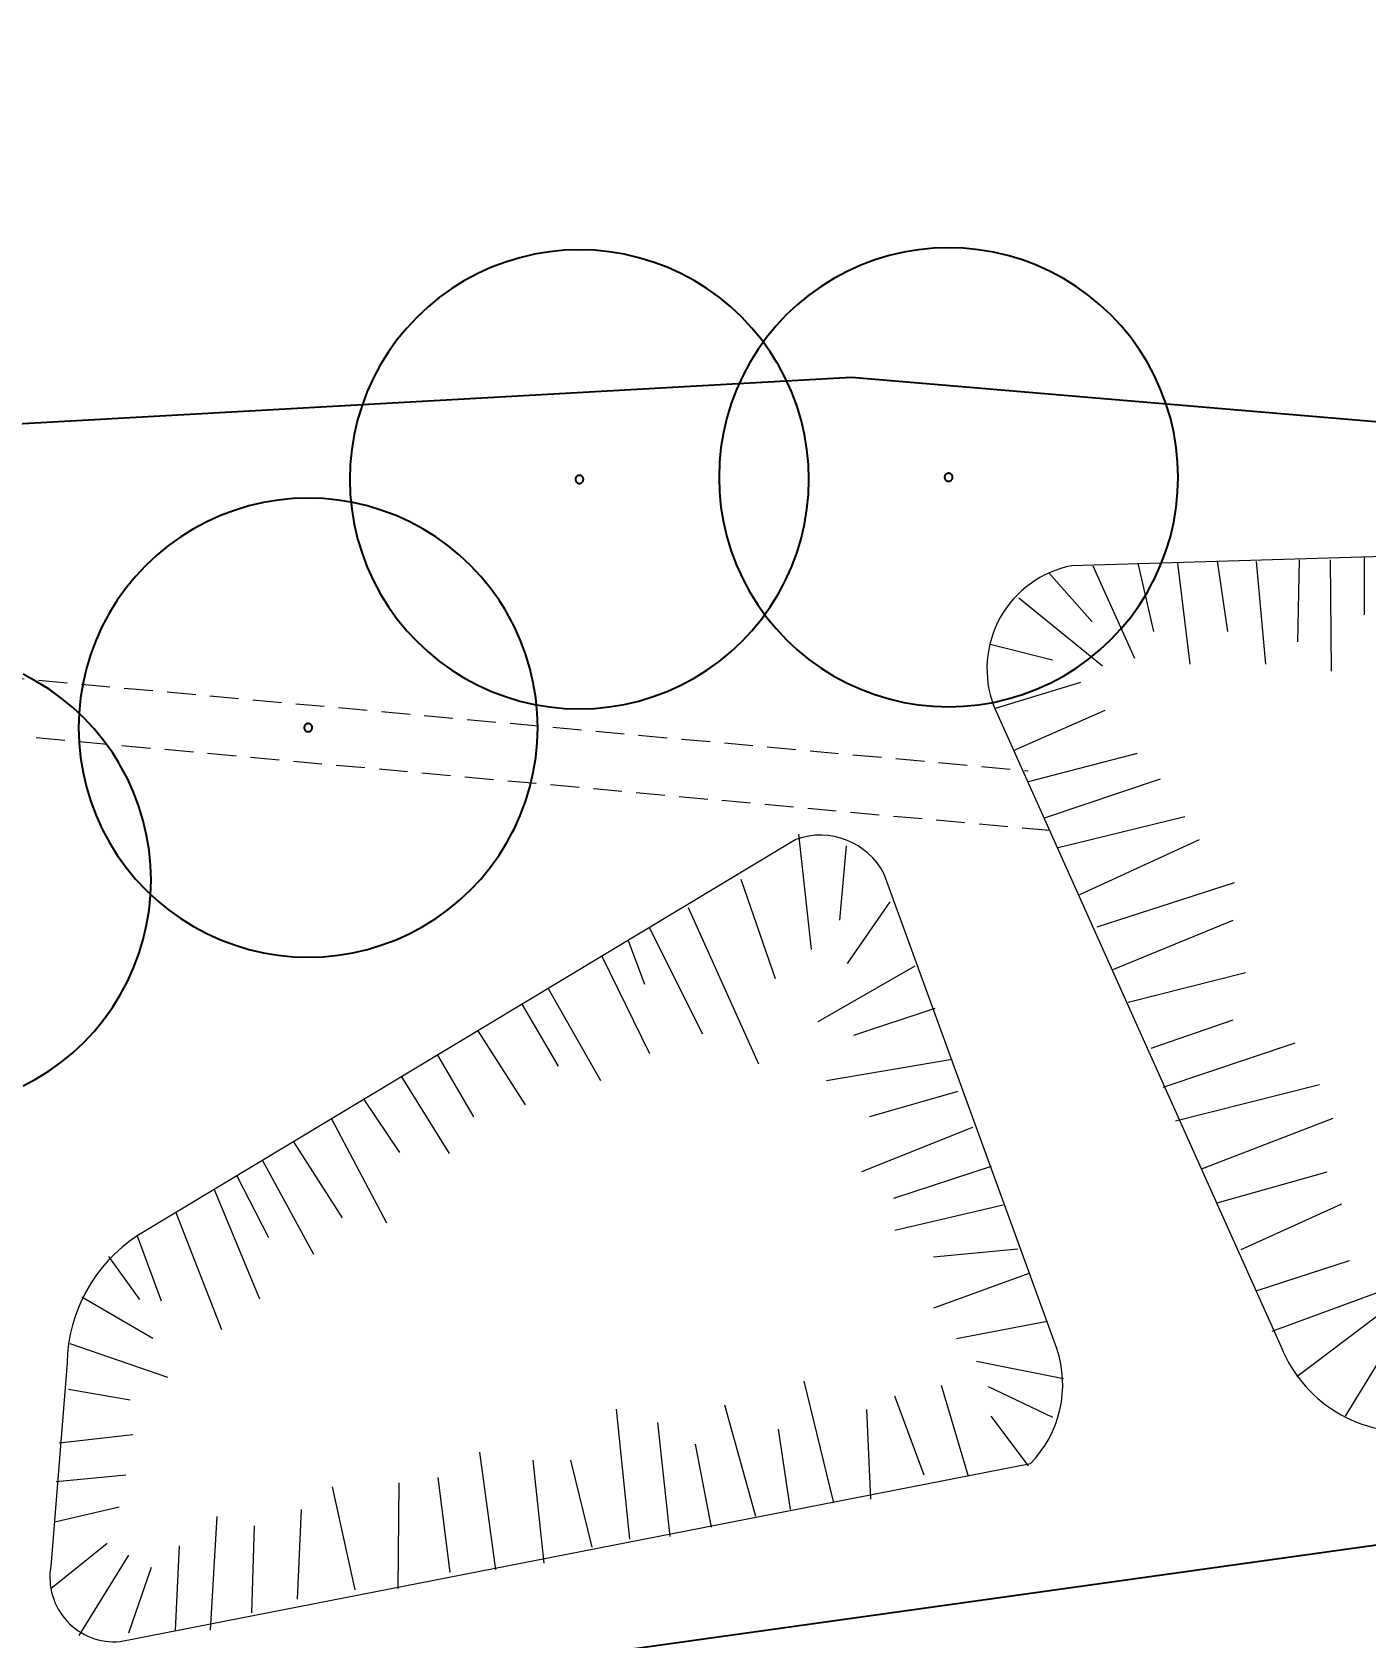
# Model space of a CAD drawing. Header units: inches. Extents: x -3368894 to 5148796, y 84 to 10864301.
# Drawn here: x 502705.18 to 502728.42, y 4346433.66 to 4346461.64 of the extents above; entities that cross this region are included whole.
import ezdxf

# ---------------------------------------------------------------- set-up
doc = ezdxf.new("R2010")
doc.units = ezdxf.units.IN
doc.header["$MEASUREMENT"] = 0
doc.linetypes.add('NASCOSTA', pattern=[0.375, 0.25, -0.125])
for name, color, linetype, lineweight in [('cm_campiture', 252, 'Continuous', 9), ('cm_quote', 174, 'Continuous', 0), ('cp_piattaforme volumi_linea', 4, 'Continuous', 25), ('cp_pozzette_linee', 142, 'Continuous', 9)]:
    doc.layers.add(name, color=color, linetype=linetype, lineweight=lineweight)
for name, color, linetype in [('cp_alberi_linea', 103, 'Continuous'), ('cp_recinzioni leggere_linea', 4, 'Continuous'), ('cp_vegetazione_linee', 34, 'Continuous')]:
    doc.layers.add(name, color=color, linetype=linetype)
doc.styles.get("Standard").update_dxf_attribs({"font": 'GOTHIC.TTF'})
doc.dimstyles.new('Quote 200', dxfattribs={"dimtxt": 0.5, "dimasz": 0.2, "dimexe": 1.25, "dimexo": 0.625, "dimgap": 0.2, "dimtad": 1, "dimzin": 1, "dimtxsty": 'Standard', "dimblk": 'ARCHTICK', "dimcen": 2.5, "dimse1": 1, "dimse2": 1, "dimazin": 0, "dimtfac": 1, "dimtmove": 0, "dimatfit": 3, "dimldrblk": 'NONE', "dimfxl": 1, "dimlwd": 0, "dimarcsym": 0})

# ---------------------------------------------------------------- blocks, each defined once
blk = doc.blocks.new('_ArchTick')
at = {"color": 0, "linetype": 'ByBlock', "const_width": 0.15}
blk.add_lwpolyline([(-0.5, -0.5), (0.5, 0.5)], dxfattribs=at)
blk = doc.blocks.new('*D263')
at = {"layer": 'cm_quote', "color": 0, "lineweight": 0, "transparency": 16777216}
for p, q in [((-3368891.703, 8689622.26), (-929594.242, 10864300.067)), ((-3368894.34, 8689619.909), (-3368891.703, 8689622.26))]:
    blk.add_line(p, q, dxfattribs=at)
at = {"layer": 'DEFPOINTS', "color": 0, "transparency": 16777216}
for p in [(-3368891.703, 8689622.26), (503231.569, 4346330.378), (503228.933, 4346328.028)]:
    blk.add_point(p, dxfattribs=at)
at = {"layer": 'cm_quote', "color": 0, "lineweight": 0, "transparency": 16777216, "xscale": 0.2, "yscale": 0.2, "zscale": 0.2}
for p, rotation in [((-3368891.703, 8689622.26), 41.71758129249201), ((-3368894.34, 8689619.909), 221.717581292492)]:
    blk.add_blockref('_ArchTick', p, dxfattribs=dict(at, rotation=rotation))
at = {"layer": 'cm_quote', "color": 0, "transparency": 16777216, "insert": (-929595.199, 10864299.865), "char_height": 0.5, "attachment_point": 5, "rotation": 41.7176}
blk.add_mtext('3,53', dxfattribs=at)
blk = doc.blocks.new('_None')

msp = doc.modelspace()

# ---------------------------------------------------------------- linework, layer by layer
at = {"layer": 'cm_campiture', "color": 253}
for points in [[(502723.668, 4346452.342), (502724.39, 4346450.734)], [(502724.45, 4346452.387), (502724.721, 4346451.2)], [(502725.142, 4346452.387), (502725.353, 4346450.629)], [(502725.834, 4346452.432), (502726.014, 4346451.2)], [(502726.511, 4346452.417), (502726.676, 4346450.629)], [(502727.263, 4346452.447), (502727.233, 4346451.02)], [(502727.804, 4346452.447), (502727.819, 4346450.509)], [(502728.391, 4346452.507), (502728.391, 4346451.486)], [(502722.901, 4346452.222), (502723.653, 4346451.365)], [(502722.375, 4346451.786), (502723.834, 4346450.599)], [(502721.879, 4346450.975), (502722.962, 4346450.704)], [(502721.969, 4346449.862), (502723.458, 4346450.313)], [(502722.286, 4346449.122), (502723.883, 4346449.826)], [(502722.545, 4346448.583), (502724.446, 4346449.075)], [(502722.826, 4346447.949), (502724.845, 4346448.63)], [(502723.061, 4346447.433), (502725.268, 4346447.973)], [(502723.437, 4346446.612), (502725.526, 4346447.574)], [(502723.742, 4346446.049), (502726.136, 4346446.823)], [(502724, 4346445.299), (502726.113, 4346446.167)], [(502724.282, 4346444.736), (502726.324, 4346445.252)], [(502720.914, 4346444.625), (502719.493, 4346444.159)], [(502724.681, 4346443.934), (502726.113, 4346444.427)], [(502724.892, 4346443.254), (502727.193, 4346444.028)], [(502721.217, 4346443.739), (502719.027, 4346443.367)], [(502725.104, 4346442.667), (502727.616, 4346443.301)], [(502721.311, 4346443.18), (502719.772, 4346442.738)], [(502721.567, 4346442.552), (502719.633, 4346441.783)], [(502725.578, 4346441.836), (502727.854, 4346442.716)], [(502721.893, 4346441.876), (502720.192, 4346441.317)], [(502725.832, 4346441.24), (502727.75, 4346441.778)], [(502722.103, 4346441.201), (502720.215, 4346440.758)], [(502726.252, 4346440.427), (502728.006, 4346441.222)], [(502706.514, 4346440.303), (502707.052, 4346439.556)], [(502722.36, 4346440.432), (502720.891, 4346440.292)], [(502726.531, 4346439.714), (502728.138, 4346440.237)], [(502722.569, 4346440.013), (502720.891, 4346439.407)], [(502726.793, 4346439.004), (502729.334, 4346439.938)], [(502706.048, 4346439.603), (502707.285, 4346438.88)], [(502722.872, 4346439.174), (502721.287, 4346438.872)], [(502727.218, 4346438.214), (502728.644, 4346439.287)], [(502728.071, 4346437.524), (502729.13, 4346439.258)], [(502705.837, 4346438.786), (502707.542, 4346438.203)], [(502723.152, 4346438.173), (502721.637, 4346438.476)], [(502705.814, 4346437.993), (502706.888, 4346437.806)], [(502719.147, 4346436.033), (502718.633, 4346438.133)], [(502721.497, 4346436.472), (502721.031, 4346438.056)], [(502722.966, 4346437.497), (502721.847, 4346438.033)], [(502717.792, 4346435.776), (502717.255, 4346437.713)], [(502720.728, 4346436.496), (502720.215, 4346437.87)], [(502715.598, 4346435.38), (502715.364, 4346437.643)], [(502716.298, 4346435.426), (502716.088, 4346437.41)], [(502719.796, 4346436.077), (502719.726, 4346437.637)], [(502722.546, 4346436.659), (502721.893, 4346437.521)], [(502705.651, 4346437.06), (502706.935, 4346437.2)], [(502718.4, 4346435.893), (502718.189, 4346437.293)], [(502713.263, 4346434.843), (502712.982, 4346436.896)], [(502717.022, 4346435.59), (502716.742, 4346437.036)], [(502714.103, 4346434.96), (502713.916, 4346436.756)], [(502714.944, 4346435.24), (502714.57, 4346436.756)], [(502705.604, 4346436.383), (502706.818, 4346436.5)], [(502710.811, 4346434.493), (502710.414, 4346436.29)], [(502711.558, 4346434.516), (502711.581, 4346436.36)], [(502712.469, 4346434.796), (502712.259, 4346436.453)], [(502705.58, 4346435.683), (502706.701, 4346435.94)], [(502708.289, 4346433.793), (502708.406, 4346435.776)], [(502709.807, 4346434.33), (502709.877, 4346435.893)], [(502709.013, 4346434.096), (502709.06, 4346435.613)], [(502705.51, 4346434.516), (502706.491, 4346435.31)], [(502707.682, 4346433.793), (502707.752, 4346435.263)], [(502706.001, 4346433.7), (502706.865, 4346435.1)], [(502706.865, 4346433.746), (502707.262, 4346434.89)]]:
    msp.add_lwpolyline(points, dxfattribs=at)
at = {"layer": 'cm_campiture', "color": 253, "ltscale": 0.5}
for points in [[(502718.538, 4346447.665), (502718.757, 4346445.657)], [(502719.368, 4346447.462), (502719.252, 4346446.167)], [(502717.534, 4346446.88), (502718.131, 4346445.148)], [(502716.616, 4346446.385), (502717.839, 4346443.664)], [(502720.126, 4346446.487), (502719.383, 4346445.41)], [(502715.569, 4346445.815), (502715.854, 4346445.052)], [(502715.932, 4346446.036), (502716.864, 4346444.188)], [(502715.109, 4346445.538), (502715.941, 4346443.844)], [(502720.562, 4346445.366), (502718.873, 4346444.392)], [(502714.173, 4346444.975), (502715.089, 4346443.375)], [(502713.717, 4346444.701), (502714.348, 4346443.621)], [(502712.947, 4346444.237), (502713.776, 4346442.946)], [(502712.244, 4346443.814), (502712.873, 4346442.738)], [(502711.618, 4346443.437), (502712.45, 4346442.1)], [(502710.96, 4346443.041), (502711.586, 4346442.115)], [(502710.401, 4346442.704), (502711.355, 4346440.89)], [(502709.737, 4346442.305), (502710.584, 4346440.978)], [(502709.194, 4346441.978), (502710.086, 4346440.348)], [(502708.752, 4346441.712), (502709.299, 4346440.636)], [(502708.354, 4346441.472), (502709.143, 4346439.565)], [(502707.689, 4346441.072), (502708.484, 4346439.033)], [(502707.01, 4346440.664), (502707.43, 4346439.531)]]:
    msp.add_lwpolyline(points, dxfattribs=at)
at = {"layer": 'cp_alberi_linea'}
for points in [[(502718.718, 4346453.849), (502718.71, 4346454.111), (502718.684, 4346454.371), (502718.641, 4346454.63), (502718.582, 4346454.884), (502718.506, 4346455.135), (502718.414, 4346455.38), (502718.306, 4346455.618), (502718.182, 4346455.849), (502718.154, 4346455.894), (502718.044, 4346456.072), (502717.892, 4346456.284), (502717.726, 4346456.487), (502717.547, 4346456.678), (502717.356, 4346456.857), (502717.153, 4346457.023), (502716.941, 4346457.175), (502716.718, 4346457.313), (502716.487, 4346457.437), (502716.249, 4346457.545), (502716.004, 4346457.637), (502715.754, 4346457.713), (502715.499, 4346457.772), (502715.24, 4346457.815), (502714.98, 4346457.841), (502714.718, 4346457.849), (502714.457, 4346457.841), (502714.196, 4346457.815), (502713.938, 4346457.772), (502713.683, 4346457.713), (502713.433, 4346457.637), (502713.188, 4346457.545), (502712.949, 4346457.437), (502712.718, 4346457.313), (502712.496, 4346457.175), (502712.283, 4346457.023), (502712.081, 4346456.857), (502711.89, 4346456.678), (502711.711, 4346456.487), (502711.545, 4346456.284), (502711.392, 4346456.072), (502711.254, 4346455.849), (502711.131, 4346455.618), (502711.023, 4346455.38), (502710.931, 4346455.135), (502710.855, 4346454.884), (502710.795, 4346454.63), (502710.752, 4346454.371), (502710.727, 4346454.111), (502710.718, 4346453.849), (502710.727, 4346453.588), (502710.752, 4346453.327), (502710.795, 4346453.069), (502710.855, 4346452.814), (502710.931, 4346452.563), (502711.023, 4346452.318), (502711.131, 4346452.08), (502711.254, 4346451.849), (502711.392, 4346451.627), (502711.545, 4346451.414), (502711.711, 4346451.212), (502711.89, 4346451.021), (502712.081, 4346450.842), (502712.283, 4346450.676), (502712.496, 4346450.523), (502712.718, 4346450.385), (502712.949, 4346450.262), (502713.188, 4346450.154), (502713.433, 4346450.062), (502713.683, 4346449.986), (502713.938, 4346449.926), (502714.196, 4346449.883), (502714.457, 4346449.858), (502714.718, 4346449.849), (502714.98, 4346449.858), (502715.24, 4346449.883), (502715.499, 4346449.926), (502715.754, 4346449.986), (502716.004, 4346450.062), (502716.249, 4346450.154), (502716.487, 4346450.262), (502716.718, 4346450.385), (502716.941, 4346450.523), (502717.153, 4346450.676), (502717.356, 4346450.842), (502717.547, 4346451.021), (502717.726, 4346451.212), (502717.892, 4346451.414), (502718.044, 4346451.627), (502718.182, 4346451.849), (502718.274, 4346452.02), (502718.306, 4346452.08), (502718.414, 4346452.318), (502718.506, 4346452.563), (502718.582, 4346452.814), (502718.641, 4346453.069), (502718.684, 4346453.327), (502718.71, 4346453.588)], [(502725.152, 4346453.885), (502725.143, 4346454.147), (502725.118, 4346454.407), (502725.075, 4346454.666), (502725.016, 4346454.921), (502724.94, 4346455.171), (502724.847, 4346455.416), (502724.739, 4346455.654), (502724.616, 4346455.885), (502724.588, 4346455.93), (502724.478, 4346456.108), (502724.325, 4346456.32), (502724.159, 4346456.523), (502723.98, 4346456.714), (502723.789, 4346456.893), (502723.587, 4346457.059), (502723.374, 4346457.211), (502723.152, 4346457.349), (502722.921, 4346457.473), (502722.683, 4346457.581), (502722.438, 4346457.673), (502722.187, 4346457.749), (502721.932, 4346457.808), (502721.674, 4346457.851), (502721.414, 4346457.877), (502721.152, 4346457.885), (502720.89, 4346457.877), (502720.63, 4346457.851), (502720.372, 4346457.808), (502720.117, 4346457.749), (502719.866, 4346457.673), (502719.621, 4346457.581), (502719.383, 4346457.473), (502719.152, 4346457.349), (502718.93, 4346457.211), (502718.717, 4346457.059), (502718.515, 4346456.893), (502718.323, 4346456.714), (502718.145, 4346456.523), (502717.978, 4346456.32), (502717.826, 4346456.108), (502717.688, 4346455.885), (502717.564, 4346455.654), (502717.456, 4346455.416), (502717.364, 4346455.171), (502717.288, 4346454.921), (502717.229, 4346454.666), (502717.186, 4346454.407), (502717.16, 4346454.147), (502717.152, 4346453.885), (502717.16, 4346453.624), (502717.186, 4346453.363), (502717.229, 4346453.105), (502717.288, 4346452.85), (502717.364, 4346452.6), (502717.456, 4346452.355), (502717.564, 4346452.116), (502717.688, 4346451.885), (502717.826, 4346451.663), (502717.978, 4346451.45), (502718.145, 4346451.248), (502718.323, 4346451.057), (502718.515, 4346450.878), (502718.717, 4346450.712), (502718.93, 4346450.559), (502719.152, 4346450.421), (502719.383, 4346450.298), (502719.621, 4346450.19), (502719.866, 4346450.098), (502720.117, 4346450.022), (502720.372, 4346449.962), (502720.63, 4346449.92), (502720.89, 4346449.894), (502721.152, 4346449.885), (502721.414, 4346449.894), (502721.674, 4346449.92), (502721.932, 4346449.962), (502722.187, 4346450.022), (502722.438, 4346450.098), (502722.683, 4346450.19), (502722.921, 4346450.298), (502723.152, 4346450.421), (502723.374, 4346450.559), (502723.587, 4346450.712), (502723.789, 4346450.878), (502723.98, 4346451.057), (502724.159, 4346451.248), (502724.325, 4346451.45), (502724.478, 4346451.663), (502724.616, 4346451.885), (502724.707, 4346452.056), (502724.739, 4346452.116), (502724.847, 4346452.355), (502724.94, 4346452.6), (502725.016, 4346452.85), (502725.075, 4346453.105), (502725.118, 4346453.363), (502725.143, 4346453.624)], [(502714.788, 4346453.849), (502714.788, 4346453.854), (502714.788, 4346453.858), (502714.787, 4346453.863), (502714.786, 4346453.867), (502714.785, 4346453.872), (502714.783, 4346453.876), (502714.781, 4346453.88), (502714.779, 4346453.884), (502714.777, 4346453.888), (502714.774, 4346453.892), (502714.771, 4346453.895), (502714.768, 4346453.899), (502714.764, 4346453.902), (502714.761, 4346453.905), (502714.757, 4346453.908), (502714.753, 4346453.91), (502714.749, 4346453.912), (502714.745, 4346453.914), (502714.741, 4346453.916), (502714.736, 4346453.917), (502714.732, 4346453.918), (502714.727, 4346453.919), (502714.723, 4346453.919), (502714.718, 4346453.919), (502714.714, 4346453.919), (502714.709, 4346453.919), (502714.705, 4346453.918), (502714.7, 4346453.917), (502714.696, 4346453.916), (502714.691, 4346453.914), (502714.687, 4346453.912), (502714.683, 4346453.91), (502714.679, 4346453.908), (502714.676, 4346453.905), (502714.672, 4346453.902), (502714.669, 4346453.899), (502714.666, 4346453.895), (502714.663, 4346453.892), (502714.66, 4346453.888), (502714.658, 4346453.884), (502714.655, 4346453.88), (502714.654, 4346453.876), (502714.652, 4346453.872), (502714.651, 4346453.867), (502714.65, 4346453.863), (502714.649, 4346453.858), (502714.648, 4346453.854), (502714.648, 4346453.849), (502714.648, 4346453.845), (502714.649, 4346453.84), (502714.65, 4346453.836), (502714.651, 4346453.831), (502714.652, 4346453.827), (502714.654, 4346453.822), (502714.655, 4346453.818), (502714.658, 4346453.814), (502714.66, 4346453.81), (502714.663, 4346453.807), (502714.666, 4346453.803), (502714.669, 4346453.8), (502714.672, 4346453.797), (502714.676, 4346453.794), (502714.679, 4346453.791), (502714.683, 4346453.789), (502714.687, 4346453.786), (502714.691, 4346453.784), (502714.696, 4346453.783), (502714.7, 4346453.782), (502714.705, 4346453.78), (502714.709, 4346453.78), (502714.714, 4346453.779), (502714.718, 4346453.779), (502714.723, 4346453.779), (502714.727, 4346453.78), (502714.732, 4346453.78), (502714.736, 4346453.782), (502714.741, 4346453.783), (502714.745, 4346453.784), (502714.749, 4346453.786), (502714.753, 4346453.789), (502714.757, 4346453.791), (502714.761, 4346453.794), (502714.764, 4346453.797), (502714.768, 4346453.8), (502714.771, 4346453.803), (502714.774, 4346453.807), (502714.777, 4346453.81), (502714.779, 4346453.814), (502714.781, 4346453.818), (502714.783, 4346453.822), (502714.785, 4346453.827), (502714.786, 4346453.831), (502714.787, 4346453.836), (502714.788, 4346453.84), (502714.788, 4346453.845)], [(502721.222, 4346453.885), (502721.222, 4346453.89), (502721.221, 4346453.894), (502721.221, 4346453.899), (502721.22, 4346453.903), (502721.218, 4346453.908), (502721.217, 4346453.912), (502721.215, 4346453.916), (502721.213, 4346453.92), (502721.21, 4346453.924), (502721.208, 4346453.928), (502721.205, 4346453.932), (502721.201, 4346453.935), (502721.198, 4346453.938), (502721.195, 4346453.941), (502721.191, 4346453.944), (502721.187, 4346453.946), (502721.183, 4346453.948), (502721.179, 4346453.95), (502721.174, 4346453.952), (502721.17, 4346453.953), (502721.166, 4346453.954), (502721.161, 4346453.955), (502721.156, 4346453.955), (502721.152, 4346453.955), (502721.147, 4346453.955), (502721.143, 4346453.955), (502721.138, 4346453.954), (502721.134, 4346453.953), (502721.129, 4346453.952), (502721.125, 4346453.95), (502721.121, 4346453.948), (502721.117, 4346453.946), (502721.113, 4346453.944), (502721.109, 4346453.941), (502721.106, 4346453.938), (502721.102, 4346453.935), (502721.099, 4346453.932), (502721.096, 4346453.928), (502721.094, 4346453.924), (502721.091, 4346453.92), (502721.089, 4346453.916), (502721.087, 4346453.912), (502721.086, 4346453.908), (502721.084, 4346453.903), (502721.083, 4346453.899), (502721.082, 4346453.894), (502721.082, 4346453.89), (502721.082, 4346453.885), (502721.082, 4346453.881), (502721.082, 4346453.876), (502721.083, 4346453.872), (502721.084, 4346453.867), (502721.086, 4346453.863), (502721.087, 4346453.858), (502721.089, 4346453.854), (502721.091, 4346453.85), (502721.094, 4346453.846), (502721.096, 4346453.843), (502721.099, 4346453.839), (502721.102, 4346453.836), (502721.106, 4346453.833), (502721.109, 4346453.83), (502721.113, 4346453.827), (502721.117, 4346453.825), (502721.121, 4346453.822), (502721.125, 4346453.821), (502721.129, 4346453.819), (502721.134, 4346453.818), (502721.138, 4346453.817), (502721.143, 4346453.816), (502721.147, 4346453.815), (502721.152, 4346453.815), (502721.156, 4346453.815), (502721.161, 4346453.816), (502721.166, 4346453.817), (502721.17, 4346453.818), (502721.174, 4346453.819), (502721.179, 4346453.821), (502721.183, 4346453.822), (502721.187, 4346453.825), (502721.191, 4346453.827), (502721.195, 4346453.83), (502721.198, 4346453.833), (502721.201, 4346453.836), (502721.205, 4346453.839), (502721.208, 4346453.843), (502721.21, 4346453.846), (502721.213, 4346453.85), (502721.215, 4346453.854), (502721.217, 4346453.858), (502721.218, 4346453.863), (502721.22, 4346453.867), (502721.221, 4346453.872), (502721.221, 4346453.876), (502721.222, 4346453.881)], [(502713.993, 4346449.522), (502713.984, 4346449.783), (502713.959, 4346450.044), (502713.916, 4346450.302), (502713.857, 4346450.557), (502713.781, 4346450.807), (502713.688, 4346451.052), (502713.58, 4346451.291), (502713.457, 4346451.522), (502713.429, 4346451.567), (502713.319, 4346451.744), (502713.166, 4346451.957), (502713, 4346452.159), (502712.821, 4346452.35), (502712.63, 4346452.529), (502712.428, 4346452.695), (502712.215, 4346452.848), (502711.993, 4346452.986), (502711.762, 4346453.109), (502711.524, 4346453.217), (502711.279, 4346453.309), (502711.028, 4346453.385), (502710.773, 4346453.445), (502710.515, 4346453.487), (502710.254, 4346453.513), (502709.993, 4346453.522), (502709.731, 4346453.513), (502709.471, 4346453.487), (502709.212, 4346453.445), (502708.958, 4346453.385), (502708.707, 4346453.309), (502708.462, 4346453.217), (502708.224, 4346453.109), (502707.993, 4346452.986), (502707.771, 4346452.848), (502707.558, 4346452.695), (502707.355, 4346452.529), (502707.164, 4346452.35), (502706.985, 4346452.159), (502706.819, 4346451.957), (502706.667, 4346451.744), (502706.529, 4346451.522), (502706.405, 4346451.291), (502706.297, 4346451.052), (502706.205, 4346450.807), (502706.129, 4346450.557), (502706.07, 4346450.302), (502706.027, 4346450.044), (502706.001, 4346449.783), (502705.993, 4346449.522), (502706.001, 4346449.26), (502706.027, 4346449), (502706.07, 4346448.741), (502706.129, 4346448.486), (502706.205, 4346448.236), (502706.297, 4346447.991), (502706.405, 4346447.753), (502706.529, 4346447.522), (502706.667, 4346447.299), (502706.819, 4346447.087), (502706.985, 4346446.884), (502707.164, 4346446.693), (502707.355, 4346446.514), (502707.558, 4346446.348), (502707.771, 4346446.196), (502707.993, 4346446.058), (502708.224, 4346445.934), (502708.462, 4346445.826), (502708.707, 4346445.734), (502708.958, 4346445.658), (502709.212, 4346445.599), (502709.471, 4346445.556), (502709.731, 4346445.53), (502709.993, 4346445.522), (502710.254, 4346445.53), (502710.515, 4346445.556), (502710.773, 4346445.599), (502711.028, 4346445.658), (502711.279, 4346445.734), (502711.524, 4346445.826), (502711.762, 4346445.934), (502711.993, 4346446.058), (502712.215, 4346446.196), (502712.428, 4346446.348), (502712.63, 4346446.514), (502712.821, 4346446.693), (502713, 4346446.884), (502713.166, 4346447.087), (502713.319, 4346447.299), (502713.457, 4346447.522), (502713.548, 4346447.693), (502713.58, 4346447.753), (502713.688, 4346447.991), (502713.781, 4346448.236), (502713.857, 4346448.486), (502713.916, 4346448.741), (502713.959, 4346449), (502713.984, 4346449.26)], [(502710.063, 4346449.522), (502710.063, 4346449.526), (502710.062, 4346449.531), (502710.062, 4346449.535), (502710.061, 4346449.54), (502710.059, 4346449.544), (502710.058, 4346449.548), (502710.056, 4346449.553), (502710.054, 4346449.557), (502710.051, 4346449.561), (502710.048, 4346449.564), (502710.046, 4346449.568), (502710.042, 4346449.571), (502710.039, 4346449.574), (502710.036, 4346449.577), (502710.032, 4346449.58), (502710.028, 4346449.582), (502710.024, 4346449.585), (502710.02, 4346449.586), (502710.015, 4346449.588), (502710.011, 4346449.589), (502710.007, 4346449.59), (502710.002, 4346449.591), (502709.997, 4346449.592), (502709.993, 4346449.592), (502709.988, 4346449.592), (502709.984, 4346449.591), (502709.979, 4346449.59), (502709.975, 4346449.589), (502709.97, 4346449.588), (502709.966, 4346449.586), (502709.962, 4346449.585), (502709.958, 4346449.582), (502709.954, 4346449.58), (502709.95, 4346449.577), (502709.947, 4346449.574), (502709.943, 4346449.571), (502709.94, 4346449.568), (502709.937, 4346449.564), (502709.935, 4346449.561), (502709.932, 4346449.557), (502709.93, 4346449.553), (502709.928, 4346449.548), (502709.926, 4346449.544), (502709.925, 4346449.54), (502709.924, 4346449.535), (502709.923, 4346449.531), (502709.923, 4346449.526), (502709.923, 4346449.522), (502709.923, 4346449.517), (502709.923, 4346449.513), (502709.924, 4346449.508), (502709.925, 4346449.504), (502709.926, 4346449.499), (502709.928, 4346449.495), (502709.93, 4346449.491), (502709.932, 4346449.487), (502709.935, 4346449.483), (502709.937, 4346449.479), (502709.94, 4346449.475), (502709.943, 4346449.472), (502709.947, 4346449.469), (502709.95, 4346449.466), (502709.954, 4346449.463), (502709.958, 4346449.461), (502709.962, 4346449.459), (502709.966, 4346449.457), (502709.97, 4346449.455), (502709.975, 4346449.454), (502709.979, 4346449.453), (502709.984, 4346449.452), (502709.988, 4346449.452), (502709.993, 4346449.452), (502709.997, 4346449.452), (502710.002, 4346449.452), (502710.007, 4346449.453), (502710.011, 4346449.454), (502710.015, 4346449.455), (502710.02, 4346449.457), (502710.024, 4346449.459), (502710.028, 4346449.461), (502710.032, 4346449.463), (502710.036, 4346449.466), (502710.039, 4346449.469), (502710.042, 4346449.472), (502710.046, 4346449.475), (502710.048, 4346449.479), (502710.051, 4346449.483), (502710.054, 4346449.487), (502710.056, 4346449.491), (502710.058, 4346449.495), (502710.059, 4346449.499), (502710.061, 4346449.504), (502710.062, 4346449.508), (502710.062, 4346449.513), (502710.063, 4346449.517)]]:
    msp.add_lwpolyline(points, close=True, dxfattribs=at)
msp.add_lwpolyline([(502705.024, 4346443.277), (502705.255, 4346443.4), (502705.477, 4346443.538), (502705.69, 4346443.691), (502705.892, 4346443.857), (502706.083, 4346444.036), (502706.262, 4346444.227), (502706.428, 4346444.429), (502706.581, 4346444.642), (502706.719, 4346444.864), (502706.81, 4346445.035), (502706.842, 4346445.095), (502706.95, 4346445.333), (502707.043, 4346445.578), (502707.119, 4346445.829), (502707.178, 4346446.084), (502707.221, 4346446.342), (502707.246, 4346446.602), (502707.255, 4346446.864), (502707.246, 4346447.126), (502707.221, 4346447.386), (502707.178, 4346447.644), (502707.119, 4346447.899), (502707.043, 4346448.15), (502706.95, 4346448.395), (502706.842, 4346448.633), (502706.719, 4346448.864), (502706.691, 4346448.909), (502706.581, 4346449.086), (502706.428, 4346449.299), (502706.262, 4346449.501), (502706.083, 4346449.693), (502705.892, 4346449.871), (502705.69, 4346450.038), (502705.477, 4346450.19), (502705.255, 4346450.328), (502705.024, 4346450.452)], dxfattribs=at)
at = {"layer": 'cp_piattaforme volumi_linea'}
msp.add_lwpolyline([(502655.695, 4346425.092), (502728.61, 4346435.281)], dxfattribs=at)
at = {"layer": 'cp_pozzette_linee'}
for points in [[(502738.534, 4346442.912), (502736.02, 4346450.976, 0.26124), (502733.604, 4346452.652), (502723.3, 4346452.344, 0.463567), (502721.937, 4346449.907), (502726.944, 4346438.74, 0.361551), (502729.561, 4346437.297), (502737.488, 4346440.4, 0.546489), (502738.013, 4346443.664, 0.382327)], [(502723.037, 4346438.7), (502720.032, 4346446.971, 0.374581), (502718.493, 4346447.575), (502707.01, 4346440.664, 0.245264), (502705.791, 4346438.453), (502705.508, 4346434.904, 0.490729), (502706.714, 4346433.592), (502722.577, 4346436.696, 0.284081), (502723.037, 4346438.7, 0.382327)]]:
    msp.add_lwpolyline(points, format="xyb", dxfattribs=at)
at = {"layer": 'cp_recinzioni leggere_linea'}
msp.add_lwpolyline([(502585.981, 4346448.385), (502605.971, 4346449.838), (502634.509, 4346451.561), (502659.918, 4346452.585), (502689.02, 4346453.931), (502719.46, 4346455.63), (502739.919, 4346453.898), (502779.213, 4346455.561), (502785.379, 4346456.833)], dxfattribs=at)
msp.add_lwpolyline([(502585.981, 4346448.385), (502605.971, 4346449.838), (502634.509, 4346451.561), (502659.918, 4346452.585), (502689.02, 4346453.931), (502719.46, 4346455.63), (502739.919, 4346453.898), (502779.213, 4346455.561), (502785.379, 4346456.833)], dxfattribs=at)
at = {"layer": 'cp_vegetazione_linee', "linetype": 'NASCOSTA', "lineweight": 13, "ltscale": 2}
for points in [[(502186.132, 4346415.946), (502186.737, 4346416.13), (502187.305, 4346416.309), (502188.352, 4346416.743), (502226.547, 4346430.521), (502238.213, 4346434.41), (502262.424, 4346456.847), (502275.41, 4346462.555), (502317.466, 4346468.597), (502377.721, 4346477.254), (502388.683, 4346478.636), (502409.89, 4346481.876), (502429.128, 4346486.489), (502466.124, 4346481.92), (502482.789, 4346475.69), (502523.965, 4346460.477), (502546.904, 4346452.261), (502585.955, 4346447.38), (502606.038, 4346448.84), (502634.559, 4346450.563), (502659.979, 4346451.587), (502688.863, 4346451.853), (502722.539, 4346448.771)], [(502185.808, 4346414.806), (502186.421, 4346414.988), (502187.033, 4346415.175), (502187.647, 4346415.368), (502188.713, 4346415.81), (502226.874, 4346429.576), (502238.735, 4346433.53), (502262.98, 4346455.999), (502275.687, 4346461.585), (502317.608, 4346467.607), (502377.855, 4346476.263), (502388.821, 4346477.645), (502410.082, 4346480.894), (502429.185, 4346485.475), (502465.885, 4346480.942), (502482.44, 4346474.752), (502523.623, 4346459.537), (502546.671, 4346451.282), (502585.929, 4346446.376), (502606.104, 4346447.842), (502634.609, 4346449.564), (502660.004, 4346450.587), (502688.822, 4346450.853), (502722.912, 4346447.733)]]:
    msp.add_lwpolyline(points, dxfattribs=at)

# ---------------------------------------------------------------- dimensions: what is measured, and where the dimension line sits
at = {"layer": 'cm_quote'}
dim = msp.add_linear_dim(base=(-3368891.703, 8689622.26), p1=(503228.933, 4346328.028), p2=(503231.569, 4346330.378), angle=41.7176, dimstyle='Quote 200', dxfattribs=at)
dim.commit()
dim.dimension.update_dxf_attribs({"geometry": '*D263', "text_midpoint": (-929594.876, 10864299.502), "dimtype": 161})

doc.saveas('drawing.dxf')
